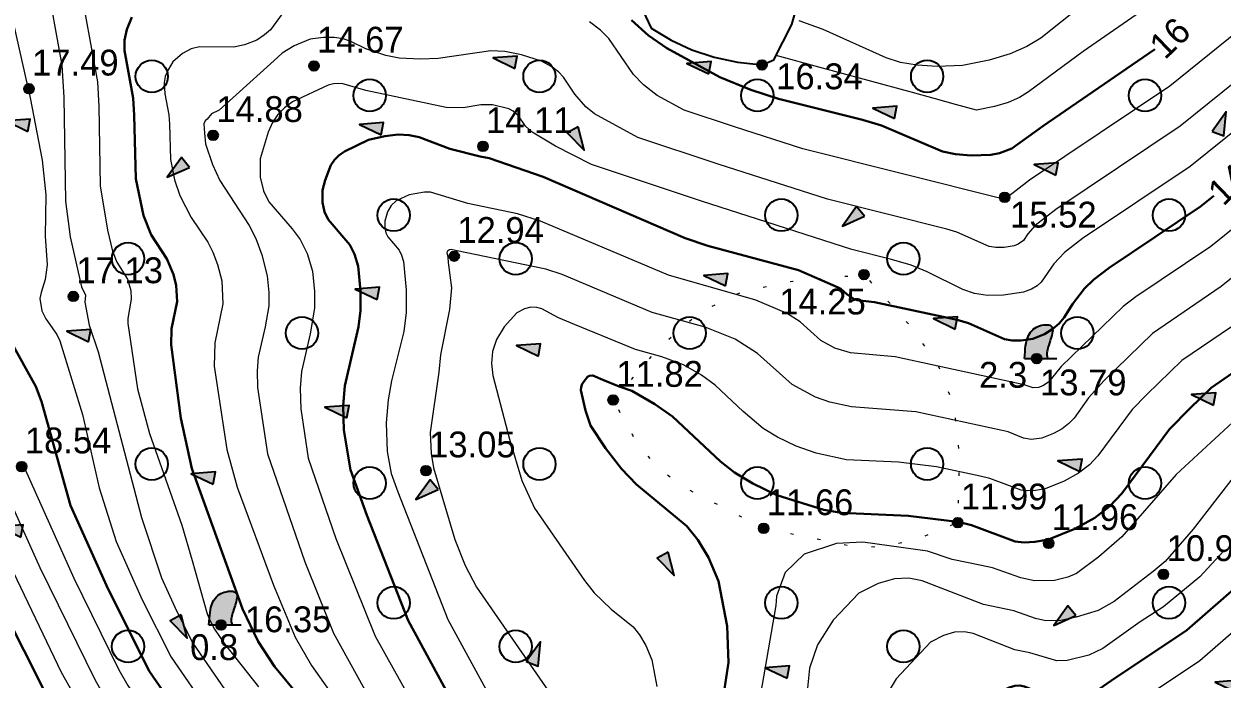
# Model space of a CAD drawing. Header units: feet. Extents: x 4395049 to 4395355, y 4911947 to 4912105.
# Drawn here: x 4395284.04 to 4395321.13, y 4912013.35 to 4912033.62 of the extents above; entities that cross this region are included whole.
import ezdxf
from ezdxf.enums import TextEntityAlignment as Align

# ---------------------------------------------------------------- set-up
doc = ezdxf.new("R2010")
doc.units = ezdxf.units.FT
doc.header["$MEASUREMENT"] = 0
doc.linetypes.add('g5_366', pattern=[0.85, 0.1, -0.75])
doc.layers.get('0').update_dxf_attribs({"color": 10, "linetype": 'CONTINUOUS', "lineweight": 0})
for name, color, linetype in [('12_Рельеф', 7, 'CONTINUOUS'), ('13_Растительность', 7, 'CONTINUOUS'), ('19_Горизонтали', 7, 'CONTINUOUS'), ('61_Отметки высоты поверхности', 7, 'CONTINUOUS')]:
    doc.layers.add(name, color=color, linetype=linetype)
doc.styles.add('LIKE11', font='bm431.shx')
doc.styles.add('LIKE17', font='d431.shx')
doc.styles.add('LIKE36', font='pragmai.shx')

# ---------------------------------------------------------------- blocks, each defined once
blk = doc.blocks.new('g5_346')
blk.add_hatch(color=0).paths.add_polyline_path([(-0.375, 0), (-0.369, 0.104), (-0.361, 0.21), (-0.353, 0.299), (-0.341, 0.389), (-0.328, 0.465), (-0.313, 0.536), (-0.295, 0.599), (-0.276, 0.655), (-0.253, 0.71), (-0.224, 0.764), (-0.188, 0.818), (-0.144, 0.87), (-0.104, 0.907), (-0.06, 0.94), (-0.01, 0.971), (0.039, 0.993), (0.092, 1.013), (0.153, 1.029), (0.218, 1.041), (0.265, 1.046), (0.312, 1.046), (0.366, 1.041), (0.408, 1.029), (0.443, 1.011), (0.469, 0.986), (0.478, 0.971), (0.49, 0.941), (0.495, 0.904), (0.496, 0.872), (0.492, 0.833), (0.482, 0.774), (0.466, 0.712), (0.449, 0.654), (0.432, 0.601), (0.417, 0.553), (0.396, 0.489), (0.372, 0.417), (0.356, 0.362), (0.343, 0.318), (0.331, 0.269), (0.321, 0.221), (0.316, 0.188), (0.313, 0.153), (0.312, 0.121), (0.314, 0.093), (0.32, 0.067), (0.328, 0.047), (0.338, 0.029), (0.352, 0.015), (0.368, 0.004), (0.375, 0)])
at = {"color": 0}
for points in [[(-0.375, 0), (-0.369, 0.104), (-0.361, 0.21), (-0.353, 0.299), (-0.341, 0.389), (-0.328, 0.465), (-0.313, 0.536), (-0.295, 0.599), (-0.276, 0.655), (-0.253, 0.71), (-0.224, 0.764), (-0.188, 0.818), (-0.144, 0.87), (-0.104, 0.907), (-0.06, 0.94), (-0.01, 0.971), (0.039, 0.993), (0.092, 1.013), (0.153, 1.029), (0.218, 1.041), (0.265, 1.046), (0.312, 1.046), (0.366, 1.041), (0.408, 1.029), (0.443, 1.011), (0.469, 0.986), (0.478, 0.971), (0.49, 0.941), (0.495, 0.904), (0.496, 0.872), (0.492, 0.833), (0.482, 0.774), (0.466, 0.712), (0.449, 0.654), (0.432, 0.601), (0.417, 0.553), (0.396, 0.489), (0.372, 0.417), (0.356, 0.362), (0.343, 0.318), (0.331, 0.269), (0.321, 0.221), (0.316, 0.188), (0.313, 0.153), (0.312, 0.121), (0.314, 0.093), (0.32, 0.067), (0.328, 0.047), (0.338, 0.029), (0.352, 0.015), (0.368, 0.004), (0.375, 0)], [(-0.375, 0), (0.375, 0)], [(0.375, 0), (0.625, 0)]]:
    blk.add_lwpolyline(points, dxfattribs=at)
blk = doc.blocks.new('g5_368')
at = {"color": 92}
blk.add_circle((0, 0), 0.5, dxfattribs=at)
blk = doc.blocks.new('g5_348a')
blk.add_hatch(color=0).paths.add_polyline_path([(0.75, 0), (0.649, 0.375), (0, 0)])
at = {"color": 0}
blk.add_lwpolyline([(0.75, 0), (0.649, 0.375), (0, 0)], close=True, dxfattribs=at)
blk = doc.blocks.new('g5_330')
blk.add_hatch(color=0).paths.add_polyline_path([(-0.15, 0, 1), (0.15, 0, 1)])
at = {"color": 0}
blk.add_circle((0, 0), 0.15, dxfattribs=at)

msp = doc.modelspace()

# ---------------------------------------------------------------- linework, layer by layer
at = {"layer": '12_Рельеф', "color": 250, "linetype": 'Continuous', "elevation": 18.238}
msp.add_lwpolyline([(4395308.193, 4912036.265), (4395307.073, 4912036.702), (4395305.925, 4912037.008), (4395305.339, 4912037.112), (4395304.244, 4912037.087), (4395303.852, 4912037.044), (4395303.437, 4912036.897), (4395302.905, 4912036.586), (4395302.776, 4912035.808), (4395302.764, 4912035.238), (4395302.871, 4912034.747), (4395303.459, 4912033.496), (4395304.071, 4912033.12), (4395304.72, 4912032.818), (4395305.406, 4912032.59), (4395306.129, 4912032.436), (4395306.889, 4912032.356), (4395307.254, 4912032.511), (4395307.809, 4912033.606), (4395308.271, 4912035.248), (4395308.31, 4912035.938)], close=True, dxfattribs=at)
at = {"layer": '12_Рельеф', "color": 7, "linetype": 'g5_366', "lineweight": 20, "elevation": 11.819, "flags": 128}
msp.add_lwpolyline([(4395302.281, 4912021.981), (4395303.741, 4912023.635), (4395304.968, 4912024.7), (4395306.242, 4912025.325), (4395307.841, 4912025.664), (4395310.044, 4912025.865), (4395311.445, 4912024.312), (4395312.339, 4912023.051), (4395312.822, 4912021.798), (4395312.993, 4912020.271), (4395312.948, 4912018.185), (4395311.563, 4912017.625), (4395310.51, 4912017.419), (4395309.55, 4912017.476), (4395306.939, 4912018.008), (4395304.526, 4912019.25), (4395303.727, 4912019.817), (4395303.023, 4912020.652), (4395302.281, 4912021.981)], dxfattribs=at)
at = {"layer": '19_Горизонтали', "color": 32, "linetype": 'Continuous', "lineweight": 20, "flags": 128}
for points, elevation in [([(4395336.162, 4912052.006), (4395335.235, 4912049.984), (4395334.57, 4912048.841), (4395333.604, 4912047.678), (4395330.515, 4912043.954), (4395329.28, 4912042.659), (4395327.047, 4912040.725), (4395320.082, 4912035.151), (4395318.875, 4912034.179), (4395316.826, 4912032.772), (4395315.141, 4912031.517), (4395314.854, 4912031.346), (4395314.511, 4912031.196), (4395314.081, 4912031.067), (4395313.532, 4912030.956), (4395312.877, 4912031.134), (4395312.214, 4912031.315), (4395311.542, 4912031.498), (4395310.171, 4912031.872), (4395308.765, 4912032.256), (4395307.324, 4912032.649)], 16.5), ([(4395283.339, 4912035.33), (4395284.156, 4912031.693), (4395284.186, 4912031.609), (4395284.605, 4912029.406), (4395284.722, 4912028.337), (4395284.696, 4912027.057), (4395284.761, 4912026.17), (4395284.694, 4912025.708), (4395284.57, 4912025.312), (4395284.532, 4912025.12), (4395284.596, 4912024.741), (4395284.721, 4912024.5), (4395285.064, 4912024.012), (4395285.152, 4912023.813), (4395285.856, 4912021.53), (4395286.369, 4912019.261), (4395286.895, 4912017.599), (4395287.704, 4912015.794), (4395288.596, 4912014.017), (4395290.927, 4912010.634)], 17.5), ([(4395284.706, 4912035.147), (4395285.214, 4912032.348), (4395285.272, 4912031.345), (4395285.326, 4912028.134), (4395285.475, 4912027.035), (4395285.825, 4912025.483), (4395285.944, 4912025.228), (4395285.925, 4912025.012), (4395286.065, 4912024.296), (4395286.343, 4912023.469), (4395287.679, 4912018.341), (4395288.302, 4912016.482), (4395288.761, 4912015.459), (4395289.267, 4912014.451), (4395290.588, 4912012.534)], 17), ([(4395285.93, 4912033.976), (4395286.318, 4912031.836), (4395286.363, 4912031.07), (4395286.404, 4912028.615), (4395286.628, 4912027.244), (4395286.785, 4912026.589), (4395286.916, 4912026.253), (4395287.246, 4912025.72), (4395287.35, 4912025.377), (4395287.365, 4912025.101), (4395287.258, 4912024.506), (4395287.262, 4912024.352), (4395287.562, 4912022.324), (4395287.928, 4912020.944), (4395288.927, 4912018.106), (4395289.247, 4912017.014), (4395289.709, 4912015.365), (4395289.818, 4912015.124), (4395289.937, 4912014.886), (4395290.249, 4912014.433), (4395291.306, 4912013.102)], 16.5), ([(4395292.115, 4912034.049), (4395291.67, 4912033.443), (4395291.492, 4912033.282), (4395291.248, 4912033.121), (4395290.873, 4912032.973), (4395290.543, 4912032.907), (4395289.472, 4912032.917), (4395289.216, 4912032.851), (4395288.947, 4912032.703), (4395288.652, 4912032.445), (4395288.503, 4912032.202), (4395288.416, 4912031.994), (4395288.378, 4912031.808), (4395288.404, 4912031.458), (4395288.526, 4912030.813), (4395288.543, 4912030.519), (4395288.575, 4912029.427), (4395288.705, 4912028.802), (4395288.871, 4912028.314), (4395289.22, 4912027.63), (4395289.737, 4912026.868), (4395289.893, 4912026.559), (4395290.037, 4912026.172), (4395290.163, 4912025.674), (4395290.201, 4912024.964), (4395289.949, 4912023.747), (4395289.935, 4912023.032), (4395290.318, 4912020.455), (4395290.645, 4912019.288), (4395291.771, 4912016.246), (4395292.437, 4912014.645), (4395292.943, 4912013.76), (4395293.735, 4912012.644)], 15.5), ([(4395322.555, 4912034.148), (4395319.51, 4912031.696), (4395315.164, 4912028.782), (4395314.439, 4912028.216), (4395314.412, 4912028.189), (4395314.323, 4912028.211), (4395308.155, 4912029.752), (4395306.035, 4912030.434), (4395304.482, 4912030.95), (4395303.646, 4912031.409), (4395303.221, 4912031.741), (4395302.912, 4912032.054), (4395302.142, 4912033.171), (4395301.893, 4912033.431), (4395301.552, 4912033.688)], 15.5), ([(4395316.783, 4912034.194), (4395315.52, 4912033.187), (4395315.087, 4912032.927), (4395314.568, 4912032.701), (4395313.918, 4912032.505), (4395313.089, 4912032.338), (4395312.311, 4912032.308), (4395311.687, 4912032.342), (4395311.175, 4912032.432), (4395310.731, 4912032.571), (4395308.786, 4912033.451), (4395308.042, 4912033.714)], 17), ([(4395323.791, 4912033.646), (4395319.828, 4912030.455), (4395315.987, 4912027.88), (4395315.347, 4912027.38), (4395315.119, 4912027.121), (4395314.979, 4912026.915), (4395314.821, 4912026.802), (4395314.697, 4912026.753), (4395314.382, 4912026.706), (4395314.129, 4912026.702), (4395313.92, 4912026.735), (4395312.922, 4912027.179), (4395312.611, 4912027.273), (4395308.911, 4912028.197), (4395305.526, 4912029.286), (4395303.044, 4912030.11), (4395301.708, 4912030.844), (4395301.436, 4912031.056), (4395301.092, 4912031.447), (4395300.745, 4912031.973), (4395300.585, 4912032.139), (4395300.366, 4912032.304), (4395300.067, 4912032.47), (4395299.444, 4912032.668), (4395298.93, 4912032.766), (4395298.493, 4912032.786), (4395296.86, 4912032.551), (4395296.318, 4912032.528), (4395295.657, 4912032.567), (4395295.24, 4912032.642), (4395294.629, 4912032.857), (4395294.159, 4912033.078), (4395293.919, 4912033.16), (4395293.645, 4912033.207), (4395293.313, 4912033.206), (4395292.901, 4912033.147), (4395292.403, 4912032.948), (4395292.04, 4912032.723), (4395291.774, 4912032.477), (4395290.61, 4912031.424), (4395290.083, 4912030.95), (4395289.849, 4912030.844), (4395289.712, 4912030.672), (4395289.655, 4912030.621), (4395289.609, 4912030.533), (4395289.633, 4912030.244), (4395289.665, 4912029.908), (4395289.882, 4912029.271), (4395290.108, 4912028.774), (4395291.013, 4912027.382), (4395291.217, 4912026.979), (4395291.404, 4912026.472), (4395291.57, 4912025.822), (4395291.621, 4912025.31), (4395291.619, 4912024.895), (4395291.509, 4912024.247), (4395291.29, 4912023.306), (4395291.258, 4912022.888), (4395291.272, 4912022.371), (4395291.576, 4912020.321), (4395292.733, 4912016.97), (4395293.619, 4912014.766), (4395294.598, 4912013.014)], 15), ([(4395325.027, 4912033.145), (4395320.145, 4912029.214), (4395316.811, 4912026.978), (4395316.255, 4912026.544), (4395315.917, 4912026.193), (4395315.534, 4912025.633), (4395315.403, 4912025.519), (4395315.225, 4912025.413), (4395314.982, 4912025.316), (4395314.366, 4912025.224), (4395313.871, 4912025.217), (4395313.461, 4912025.281), (4395313.103, 4912025.4), (4395312, 4912025.952), (4395311.508, 4912026.151), (4395310.899, 4912026.334), (4395309.667, 4912026.642), (4395305.016, 4912028.138), (4395301.606, 4912029.27), (4395300.495, 4912029.839), (4395299.771, 4912030.278), (4395299.564, 4912030.46), (4395299.347, 4912030.775), (4395299.181, 4912030.921), (4395299.049, 4912030.993), (4395298.549, 4912031.124), (4395298.184, 4912031.117), (4395297.638, 4912031.029), (4395297.109, 4912031.036), (4395294.629, 4912031.558), (4395293.883, 4912031.782), (4395293.627, 4912031.772), (4395293.456, 4912031.731), (4395292.354, 4912031.207), (4395292.107, 4912031.028), (4395291.905, 4912030.823), (4395291.738, 4912030.576), (4395291.598, 4912030.275), (4395291.356, 4912029.446), (4395291.359, 4912028.885), (4395291.455, 4912028.453), (4395291.622, 4912028.113), (4395292.349, 4912027.282), (4395292.597, 4912026.946), (4395292.813, 4912026.522), (4395292.976, 4912025.971), (4395293.04, 4912025.338), (4395293.037, 4912024.826), (4395292.901, 4912024.026), (4395292.631, 4912022.865), (4395292.592, 4912022.349), (4395292.608, 4912021.711), (4395292.835, 4912020.186), (4395293.695, 4912017.695), (4395294.91, 4912014.672), (4395296.253, 4912012.269)], 14.5), ([(4395327.499, 4912032.142), (4395320.781, 4912026.732), (4395318.458, 4912025.174), (4395318.071, 4912024.872), (4395316.15, 4912023.018), (4395315.753, 4912022.533), (4395315.579, 4912022.42), (4395315.448, 4912022.367), (4395315.282, 4912022.358), (4395315, 4912022.455), (4395311.009, 4912023.314), (4395309.628, 4912023.438), (4395309.144, 4912023.587), (4395308.708, 4912023.823), (4395308.069, 4912024.399), (4395307.649, 4912024.667), (4395306.699, 4912025.077), (4395303.996, 4912025.842), (4395300.036, 4912027.514), (4395299.319, 4912027.75), (4395297.786, 4912028.063), (4395296.626, 4912028.412), (4395296.444, 4912028.42), (4395295.961, 4912028.333), (4395295.566, 4912028.145), (4395295.405, 4912028.007), (4395295.295, 4912027.811), (4395295.208, 4912027.514), (4395295.209, 4912027.313), (4395295.244, 4912027.158), (4395295.304, 4912027.036), (4395295.653, 4912026.618), (4395295.73, 4912026.466), (4395295.789, 4912026.268), (4395295.877, 4912025.395), (4395295.874, 4912024.688), (4395295.802, 4912024.101), (4395295.417, 4912022.574), (4395295.312, 4912021.983), (4395295.259, 4912021.271), (4395295.281, 4912020.391), (4395295.412, 4912019.703), (4395295.619, 4912019.144), (4395297.166, 4912015.188), (4395299.562, 4912010.778)], 13.5), ([(4395328.735, 4912031.641), (4395321.098, 4912025.491), (4395318.979, 4912024.036), (4395317.476, 4912022.586), (4395316.991, 4912022.046), (4395316.549, 4912021.425), (4395316.388, 4912021.254), (4395316.182, 4912021.095), (4395315.91, 4912020.945), (4395315.549, 4912020.8), (4395315.218, 4912020.76), (4395314.987, 4912020.802), (4395314.503, 4912020.993), (4395314.32, 4912021.039), (4395311.652, 4912021.613), (4395309.66, 4912021.767), (4395308.987, 4912021.917), (4395308.544, 4912022.069), (4395307.818, 4912022.461), (4395306.753, 4912023.422), (4395306.053, 4912023.868), (4395305.13, 4912024.242), (4395303.486, 4912024.694), (4395300.704, 4912025.868), (4395300.2, 4912026.035), (4395297.405, 4912026.605), (4395297.264, 4912026.643), (4395297.213, 4912026.634), (4395297.149, 4912026.59), (4395297.134, 4912026.548), (4395297.144, 4912026.497), (4395297.16, 4912026.399), (4395297.176, 4912026.24), (4395297.276, 4912025.458), (4395297.217, 4912024.787), (4395296.941, 4912023.382), (4395296.887, 4912022.848), (4395296.619, 4912020.972), (4395296.65, 4912020.322), (4395296.72, 4912019.885), (4395297.378, 4912017.661), (4395297.704, 4912016.863), (4395298.051, 4912016.187), (4395300.747, 4912012.298)], 13), ([(4395321.416, 4912024.249), (4395319.887, 4912023.2), (4395318.803, 4912022.154), (4395318.35, 4912021.688), (4395317.286, 4912020.255), (4395317.022, 4912019.975), (4395316.686, 4912019.715), (4395316.241, 4912019.469), (4395315.65, 4912019.232), (4395315.351, 4912019.18), (4395315.109, 4912019.168), (4395314.908, 4912019.189), (4395313.94, 4912019.549), (4395313.639, 4912019.624), (4395312.294, 4912019.913), (4395311.109, 4912020.059), (4395309.506, 4912020.128), (4395308.564, 4912020.338), (4395307.944, 4912020.55), (4395307.368, 4912020.831), (4395306.928, 4912021.1), (4395306.305, 4912021.625), (4395305.437, 4912022.446), (4395305.012, 4912022.747), (4395304.457, 4912023.069), (4395303.792, 4912023.321), (4395302.976, 4912023.546), (4395301.081, 4912024.319), (4395300.593, 4912024.521), (4395300.075, 4912024.805), (4395299.913, 4912024.85), (4395299.737, 4912024.853), (4395299.534, 4912024.801), (4395299.295, 4912024.684), (4395298.91, 4912024.249), (4395298.666, 4912023.854), (4395298.541, 4912023.483), (4395298.513, 4912023.117), (4395298.561, 4912022.74), (4395299.073, 4912020.772), (4395299.453, 4912019.489), (4395299.842, 4912018.639), (4395301.396, 4912016.396), (4395301.691, 4912016.014), (4395302.221, 4912015.509), (4395302.895, 4912014.957), (4395303.097, 4912014.709), (4395303.29, 4912014.381), (4395303.477, 4912013.943), (4395303.637, 4912013.119)], 12.5), ([(4395321.455, 4912021.29), (4395319.713, 4912019.675), (4395318.029, 4912017.743), (4395317.316, 4912017.126), (4395316.622, 4912016.609), (4395316.35, 4912016.495), (4395315.94, 4912016.4), (4395315.325, 4912016.388), (4395314.902, 4912016.48), (4395314.023, 4912016.788), (4395313.684, 4912016.855), (4395312.774, 4912017.048), (4395312.015, 4912017.299), (4395310.007, 4912017.579), (4395309.194, 4912017.545), (4395308.195, 4912017.207), (4395307.602, 4912016.648), (4395307.341, 4912015.913), (4395307.317, 4912015.618), (4395306.845, 4912012.873)], 11.5), ([(4395284.016, 4912020.064), (4395284.08, 4912019.833), (4395285.591, 4912016.464), (4395286.98, 4912013.629), (4395287.256, 4912013.147), (4395289.744, 4912009.535), (4395290, 4912009.214), (4395290.034, 4912009.15), (4395290.221, 4912008.626), (4395290.406, 4912007.429), (4395290.492, 4912007.131), (4395290.645, 4912006.672), (4395290.8, 4912006.438), (4395291.077, 4912006.24), (4395292.306, 4912004.883), (4395293.029, 4912003.818), (4395293.932, 4912002.218), (4395294.746, 4912000.567), (4395295.479, 4911998.51), (4395295.685, 4911997.795), (4395295.69, 4911997.642), (4395295.636, 4911997.379)], 18.5), ([(4395321.574, 4912019.714), (4395320.232, 4912017.981), (4395319.371, 4912016.985), (4395319, 4912016.672), (4395317.793, 4912015.744), (4395317.297, 4912015.47), (4395316.612, 4912015.257), (4395316.137, 4912015.159), (4395315.672, 4912015.15), (4395315.353, 4912015.22), (4395314.688, 4912015.452), (4395314.432, 4912015.503), (4395313.745, 4912015.649), (4395311.843, 4912016.389), (4395311.432, 4912016.47), (4395310.988, 4912016.452), (4395310.481, 4912016.305), (4395309.882, 4912016.002), (4395309.09, 4912015.164), (4395308.602, 4912014.401), (4395308.355, 4912013.678), (4395308.288, 4912012.962)], 11), ([(4395283.579, 4912018.93), (4395284.534, 4912016.799), (4395286.245, 4912013.306), (4395286.586, 4912012.713), (4395288.459, 4912009.994), (4395288.883, 4912009.485), (4395289.001, 4912009.273), (4395289.153, 4912008.85), (4395289.302, 4912007.883), (4395289.37, 4912007.643), (4395289.72, 4912006.532), (4395290.043, 4912005.965), (4395290.231, 4912005.711), (4395290.415, 4912005.535), (4395290.898, 4912005.254), (4395291.004, 4912005.16), (4395292.111, 4912003.895), (4395293.123, 4912002.174), (4395293.819, 4912000.715), (4395294.272, 4911999.421), (4395294.661, 4911998.223), (4395294.747, 4911997.766), (4395294.751, 4911997.642), (4395294.707, 4911997.427)], 19), ([(4395321.186, 4912017.313), (4395320.441, 4912016.51), (4395319.317, 4912015.582), (4395318.596, 4912015.114), (4395317.438, 4912014.29), (4395317.002, 4912014.085), (4395316.334, 4912013.919), (4395316.019, 4912013.913), (4395315.181, 4912014.152), (4395314.715, 4912014.25), (4395313.429, 4912014.751), (4395313.151, 4912014.805), (4395312.85, 4912014.793), (4395312.508, 4912014.694), (4395312.102, 4912014.489), (4395311.041, 4912013.348), (4395310.413, 4912012.305), (4395310.123, 4912011.315), (4395310.077, 4912010.334), (4395310.457, 4912006.993), (4395310.441, 4912005.596), (4395310.196, 4912003.983), (4395309.963, 4912003.156)], 10.5), ([(4395283.478, 4912017.134), (4395285.192, 4912013.556), (4395285.916, 4912012.278), (4395287.173, 4912010.452), (4395287.795, 4912009.706), (4395287.968, 4912009.395), (4395288.111, 4912008.949), (4395288.197, 4912008.337), (4395288.249, 4912008.154), (4395288.824, 4912006.332), (4395289.122, 4912005.75), (4395289.661, 4912004.984), (4395289.963, 4912004.695), (4395290.603, 4912004.344), (4395290.931, 4912004.079), (4395291.654, 4912003.254), (4395292.314, 4912002.13), (4395293.064, 4912000.333), (4395293.612, 4911998.718), (4395293.809, 4911997.737), (4395293.812, 4911997.641), (4395293.779, 4911997.475)], 19.5), ([(4395323.212, 4912016.321), (4395320.442, 4912013.909), (4395316.826, 4912011.49)], 9.5)]:
    msp.add_lwpolyline(points, dxfattribs=dict(at, elevation=elevation))
at = {"layer": '19_Горизонтали', "color": 32, "linetype": 'Continuous', "lineweight": 30, "flags": 128}
for points, elevation in [([(4395287.381, 4912033.831), (4395287.223, 4912033.454), (4395287.154, 4912033.119), (4395287.154, 4912032.804), (4395287.422, 4912031.325), (4395287.453, 4912030.794), (4395287.51, 4912028.824), (4395287.745, 4912027.695), (4395287.98, 4912027.093), (4395288.461, 4912026.353), (4395288.669, 4912025.871), (4395288.757, 4912025.525), (4395288.783, 4912025.032), (4395288.608, 4912024.189), (4395288.598, 4912023.692), (4395288.899, 4912021.423), (4395289.241, 4912019.866), (4395290.809, 4912015.521), (4395291.288, 4912014.505), (4395291.798, 4912013.736), (4395292.67, 4912012.675)], 16), ([(4395319.05, 4912032.84), (4395319.039, 4912032.832), (4395315.585, 4912030.461), (4395314.621, 4912029.764), (4395314.243, 4912029.628), (4395313.975, 4912029.574), (4395313.363, 4912029.554), (4395312.873, 4912029.589), (4395312.473, 4912029.671), (4395310.59, 4912030.479), (4395309.996, 4912030.659), (4395307.399, 4912031.308), (4395306.545, 4912031.582), (4395305.583, 4912031.975), (4395303.945, 4912032.871), (4395303.378, 4912033.267), (4395302.845, 4912033.741)], 16), ([(4395320.869, 4912028.3), (4395320.463, 4912027.973), (4395317.634, 4912026.076), (4395317.163, 4912025.708), (4395316.872, 4912025.437), (4395316.499, 4912024.953), (4395316.239, 4912024.537), (4395316.089, 4912024.352), (4395315.894, 4912024.182), (4395315.628, 4912024.024), (4395315.268, 4912023.879), (4395314.915, 4912023.827), (4395314.632, 4912023.824), (4395314.398, 4912023.863), (4395313.28, 4912024.362), (4395312.93, 4912024.462), (4395310.366, 4912025.014), (4395309.832, 4912025.075), (4395309.744, 4912025.105), (4395309.509, 4912025.259), (4395309.324, 4912025.419), (4395309.245, 4912025.465), (4395308.013, 4912025.998), (4395305.211, 4912026.751), (4395304.506, 4912026.99), (4395300.11, 4912028.887), (4395298.438, 4912029.466), (4395298.168, 4912029.521), (4395297.23, 4912029.761), (4395296.275, 4912030.117), (4395295.969, 4912030.182), (4395295.624, 4912030.198), (4395295.212, 4912030.152), (4395294.708, 4912030.032), (4395293.96, 4912029.676), (4395293.792, 4912029.554), (4395293.655, 4912029.415), (4395293.542, 4912029.248), (4395293.362, 4912028.79), (4395293.282, 4912028.48), (4395293.284, 4912028.099), (4395293.349, 4912027.806), (4395293.463, 4912027.574), (4395294.125, 4912026.782), (4395294.272, 4912026.494), (4395294.383, 4912026.12), (4395294.459, 4912025.366), (4395294.456, 4912024.757), (4395294.394, 4912024.251), (4395293.971, 4912022.424), (4395293.926, 4912021.81), (4395293.945, 4912021.051), (4395294.152, 4912019.819), (4395294.657, 4912018.419), (4395295.932, 4912015.159), (4395297.907, 4912011.524)], 14), ([(4395283.626, 4912023.809), (4395284.406, 4912022.396), (4395284.584, 4912021.939), (4395285.488, 4912018.716), (4395286.648, 4912016.129), (4395287.926, 4912013.582), (4395291.03, 4912009.077), (4395291.066, 4912009.028), (4395291.192, 4912008.473), (4395291.4, 4912007.387), (4395291.531, 4912007.001), (4395292.249, 4912005.774), (4395294.132, 4912003.252), (4395294.741, 4912002.262), (4395295.533, 4912000.557), (4395296.324, 4911998.469), (4395296.594, 4911997.911), (4395296.623, 4911997.807), (4395296.628, 4911997.643), (4395296.565, 4911997.331)], 18), ([(4395321.733, 4912023.008), (4395320.795, 4912022.364), (4395320.129, 4912021.722), (4395319.5, 4912021.075), (4395318.022, 4912019.085), (4395317.657, 4912018.696), (4395317.19, 4912018.335), (4395316.572, 4912017.994), (4395315.751, 4912017.665), (4395315.336, 4912017.592), (4395315, 4912017.575), (4395314.72, 4912017.604), (4395313.376, 4912018.105), (4395312.959, 4912018.208), (4395312.937, 4912018.213), (4395311.414, 4912018.401), (4395309.352, 4912018.489), (4395308.797, 4912018.586), (4395307.344, 4912019.032), (4395306.604, 4912019.393), (4395306.039, 4912019.739), (4395305.599, 4912020.078), (4395304.121, 4912021.469), (4395303.575, 4912021.856), (4395302.86, 4912022.271), (4395302.466, 4912022.397), (4395301.962, 4912022.603), (4395301.651, 4912022.745), (4395301.55, 4912022.732), (4395301.486, 4912022.701), (4395301.318, 4912022.48), (4395301.285, 4912022.381), (4395301.278, 4912022.283), (4395301.427, 4912021.659), (4395301.578, 4912021.195), (4395302.046, 4912020.494), (4395302.542, 4912019.851), (4395303.002, 4912019.37), (4395304.566, 4912018.074), (4395304.904, 4912017.658), (4395305.229, 4912017.106), (4395305.544, 4912016.37), (4395305.814, 4912014.984), (4395305.848, 4912013.854), (4395305.708, 4912012.905)], 12), ([(4395321.827, 4912016.416), (4395320.041, 4912014.861), (4395317.711, 4912013.302), (4395317.003, 4912012.815), (4395316.531, 4912012.678), (4395316.306, 4912012.685), (4395315.929, 4912012.8), (4395315.484, 4912012.918), (4395315.015, 4912013.112), (4395314.87, 4912013.141), (4395314.713, 4912013.134), (4395314.534, 4912013.083), (4395314.323, 4912012.976), (4395313.769, 4912012.38), (4395313.441, 4912011.836), (4395313.29, 4912011.32), (4395313.266, 4912010.808), (4395313.464, 4912009.064), (4395313.456, 4912008.335), (4395313.328, 4912007.494), (4395312.271, 4912003.733), (4395312.162, 4912003.266), (4395312.157, 4912003.089), (4395312.274, 4912002.598)], 10), ([(4395283.445, 4912015.429), (4395285.245, 4912011.844), (4395285.888, 4912010.911), (4395286.707, 4912009.927), (4395286.935, 4912009.518), (4395287.044, 4912009.134), (4395287.128, 4912008.666), (4395287.927, 4912006.132), (4395288.342, 4912005.322), (4395289.092, 4912004.257), (4395289.512, 4912003.855), (4395290.402, 4912003.367), (4395290.857, 4912002.999), (4395291.249, 4912002.534), (4395291.505, 4912002.086), (4395291.857, 4912001.244), (4395292.603, 4911999.044), (4395292.872, 4911997.708), (4395292.874, 4911997.64), (4395292.85, 4911997.523)], 20)]:
    msp.add_lwpolyline(points, dxfattribs=dict(at, elevation=elevation))

# ---------------------------------------------------------------- block references
at = {"layer": '12_Рельеф', "color": 7, "lineweight": 20}
for p, rotation in [((4395298.565, 4912032.569), 334.2798211696657), ((4395304.564, 4912032.402), 334.2798211696657), ((4395310.317, 4912031.02), 334.2798211696657), ((4395283.487, 4912030.624), 334.2798211696657), ((4395294.427, 4912030.511), 334.2798211696657), ((4395321.257, 4912030.906), 234.2798211696657), ((4395301.384, 4912029.712), 104.2798211696657), ((4395288.478, 4912028.875), 24.27982116966568), ((4395315.308, 4912029.271), 334.2798211696657), ((4395309.376, 4912027.361), 24.27982116966568), ((4395305.085, 4912025.839), 334.2798211696657), ((4395294.298, 4912025.417), 334.2798211696657), ((4395312.196, 4912024.504), 334.2798211696657), ((4395285.366, 4912024.109), 334.2798211696657), ((4395299.289, 4912023.668), 334.2798211696657), ((4395320.187, 4912022.153), 334.2798211696657), ((4395293.357, 4912021.758), 334.2798211696657), ((4395316.049, 4912020.095), 334.2798211696657), ((4395289.219, 4912019.7), 334.2798211696657), ((4395296.177, 4912018.901), 24.27982116966568), ((4395283.27, 4912018.064), 334.2798211696657), ((4395304.168, 4912016.55), 104.2798211696657), ((4395315.921, 4912015.001), 24.27982116966568), ((4395289.091, 4912014.606), 104.2798211696657), ((4395300.03, 4912014.492), 234.2798211696657), ((4395306.988, 4912013.693), 334.2798211696657), ((4395320.911, 4912013.252), 334.2798211696657)]:
    msp.add_blockref('g5_348a', p, dxfattribs=dict(at, rotation=rotation))
at = {"layer": '12_Рельеф', "color": 7, "linetype": 'Continuous', "lineweight": 20}
for p in [(4395315.39, 4912023.265, 13.786), (4395290.144, 4912015.02, 16.346)]:
    msp.add_blockref('g5_346', p, dxfattribs=at)
at = {"layer": '13_Растительность', "color": 7, "linetype": 'Continuous', "lineweight": 20}
for p in [(4395288, 4912032), (4395300, 4912032), (4395312, 4912032), (4395294.745, 4912031.41), (4395306.745, 4912031.41), (4395318.745, 4912031.41), (4395295.485, 4912027.705), (4395307.485, 4912027.705), (4395319.485, 4912027.705), (4395287.265, 4912026.355), (4395299.265, 4912026.355), (4395311.265, 4912026.355), (4395292.65, 4912024.055), (4395304.65, 4912024.055), (4395316.65, 4912024.055), (4395288, 4912020), (4395300, 4912020), (4395312, 4912020), (4395294.745, 4912019.41), (4395306.745, 4912019.41), (4395318.745, 4912019.41), (4395295.485, 4912015.705), (4395307.485, 4912015.705), (4395319.485, 4912015.705), (4395287.265, 4912014.355), (4395299.265, 4912014.355), (4395311.265, 4912014.355)]:
    msp.add_blockref('g5_368', p, dxfattribs=at)
at = {"layer": '61_Отметки высоты поверхности', "color": 7, "linetype": 'Continuous', "lineweight": 20}
for p in [(4395293.018, 4912032.325, 14.675), (4395306.889, 4912032.356, 16.337), (4395284.197, 4912031.616, 17.493), (4395289.899, 4912030.177, 14.878), (4395298.249, 4912029.833, 14.107), (4395314.399, 4912028.253, 15.522), (4395297.36, 4912026.434, 12.941), (4395310.044, 4912025.865, 14.25), (4395285.569, 4912025.188, 17.133), (4395315.39, 4912023.265, 13.786), (4395302.281, 4912021.981, 11.819), (4395283.972, 4912019.919, 18.539), (4395296.485, 4912019.796, 13.05), (4395312.948, 4912018.185, 11.992), (4395306.939, 4912018.008, 11.663), (4395315.759, 4912017.546, 11.962), (4395319.315, 4912016.587, 10.906), (4395290.144, 4912015.02, 16.346)]:
    msp.add_blockref('g5_330', p, dxfattribs=at)

# ---------------------------------------------------------------- texts
at = {"layer": '12_Рельеф', "color": 7, "lineweight": 5, "style": 'LIKE11'}
for s, p in [('2.3', (4395313.607, 4912022.761, 13.786)), ('0.8', (4395289.185, 4912014.332, 16.346))]:
    msp.add_text(s, height=0.8, dxfattribs=at).set_placement(p, align=Align.MIDDLE_LEFT)
at = {"layer": '19_Горизонтали', "color": 32, "linetype": 'Continuous', "lineweight": 5, "style": 'LIKE36'}
for s, p in [('16', (4395319.36, 4912032.49, 16)), ('14', (4395321.17, 4912027.96, 14))]:
    msp.add_text(s, height=0.8, rotation=44, dxfattribs=at).set_placement(p)
at = {"layer": '61_Отметки высоты поверхности', "color": 7, "lineweight": 5, "style": 'LIKE17'}
for s, p in [('14.67', (4395293.116, 4912033.135, 14.675)), ('17.49', (4395284.295, 4912032.426, 17.493)), ('16.34', (4395307.327, 4912032.002, 16.337)), ('14.88', (4395289.997, 4912030.987, 14.878)), ('14.11', (4395298.347, 4912030.643, 14.107)), ('15.52', (4395314.569, 4912027.72, 15.522)), ('12.94', (4395297.458, 4912027.244, 12.941)), ('17.13', (4395285.667, 4912025.998, 17.133)), ('14.25', (4395307.422, 4912025.03, 14.25)), ('11.82', (4395302.379, 4912022.79, 11.819)), ('13.79', (4395315.494, 4912022.526, 13.786)), ('18.54', (4395284.07, 4912020.729, 18.539)), ('13.05', (4395296.583, 4912020.606, 13.05)), ('11.66', (4395307.037, 4912018.817, 11.663)), ('11.99', (4395313.046, 4912018.994, 11.992)), ('11.96', (4395315.857, 4912018.356, 11.962)), ('10.91', (4395319.413, 4912017.396, 10.906)), ('16.35', (4395290.881, 4912015.194, 16.346))]:
    msp.add_text(s, height=0.8, dxfattribs=at).set_placement(p, align=Align.MIDDLE_LEFT)

doc.saveas('drawing.dxf')
